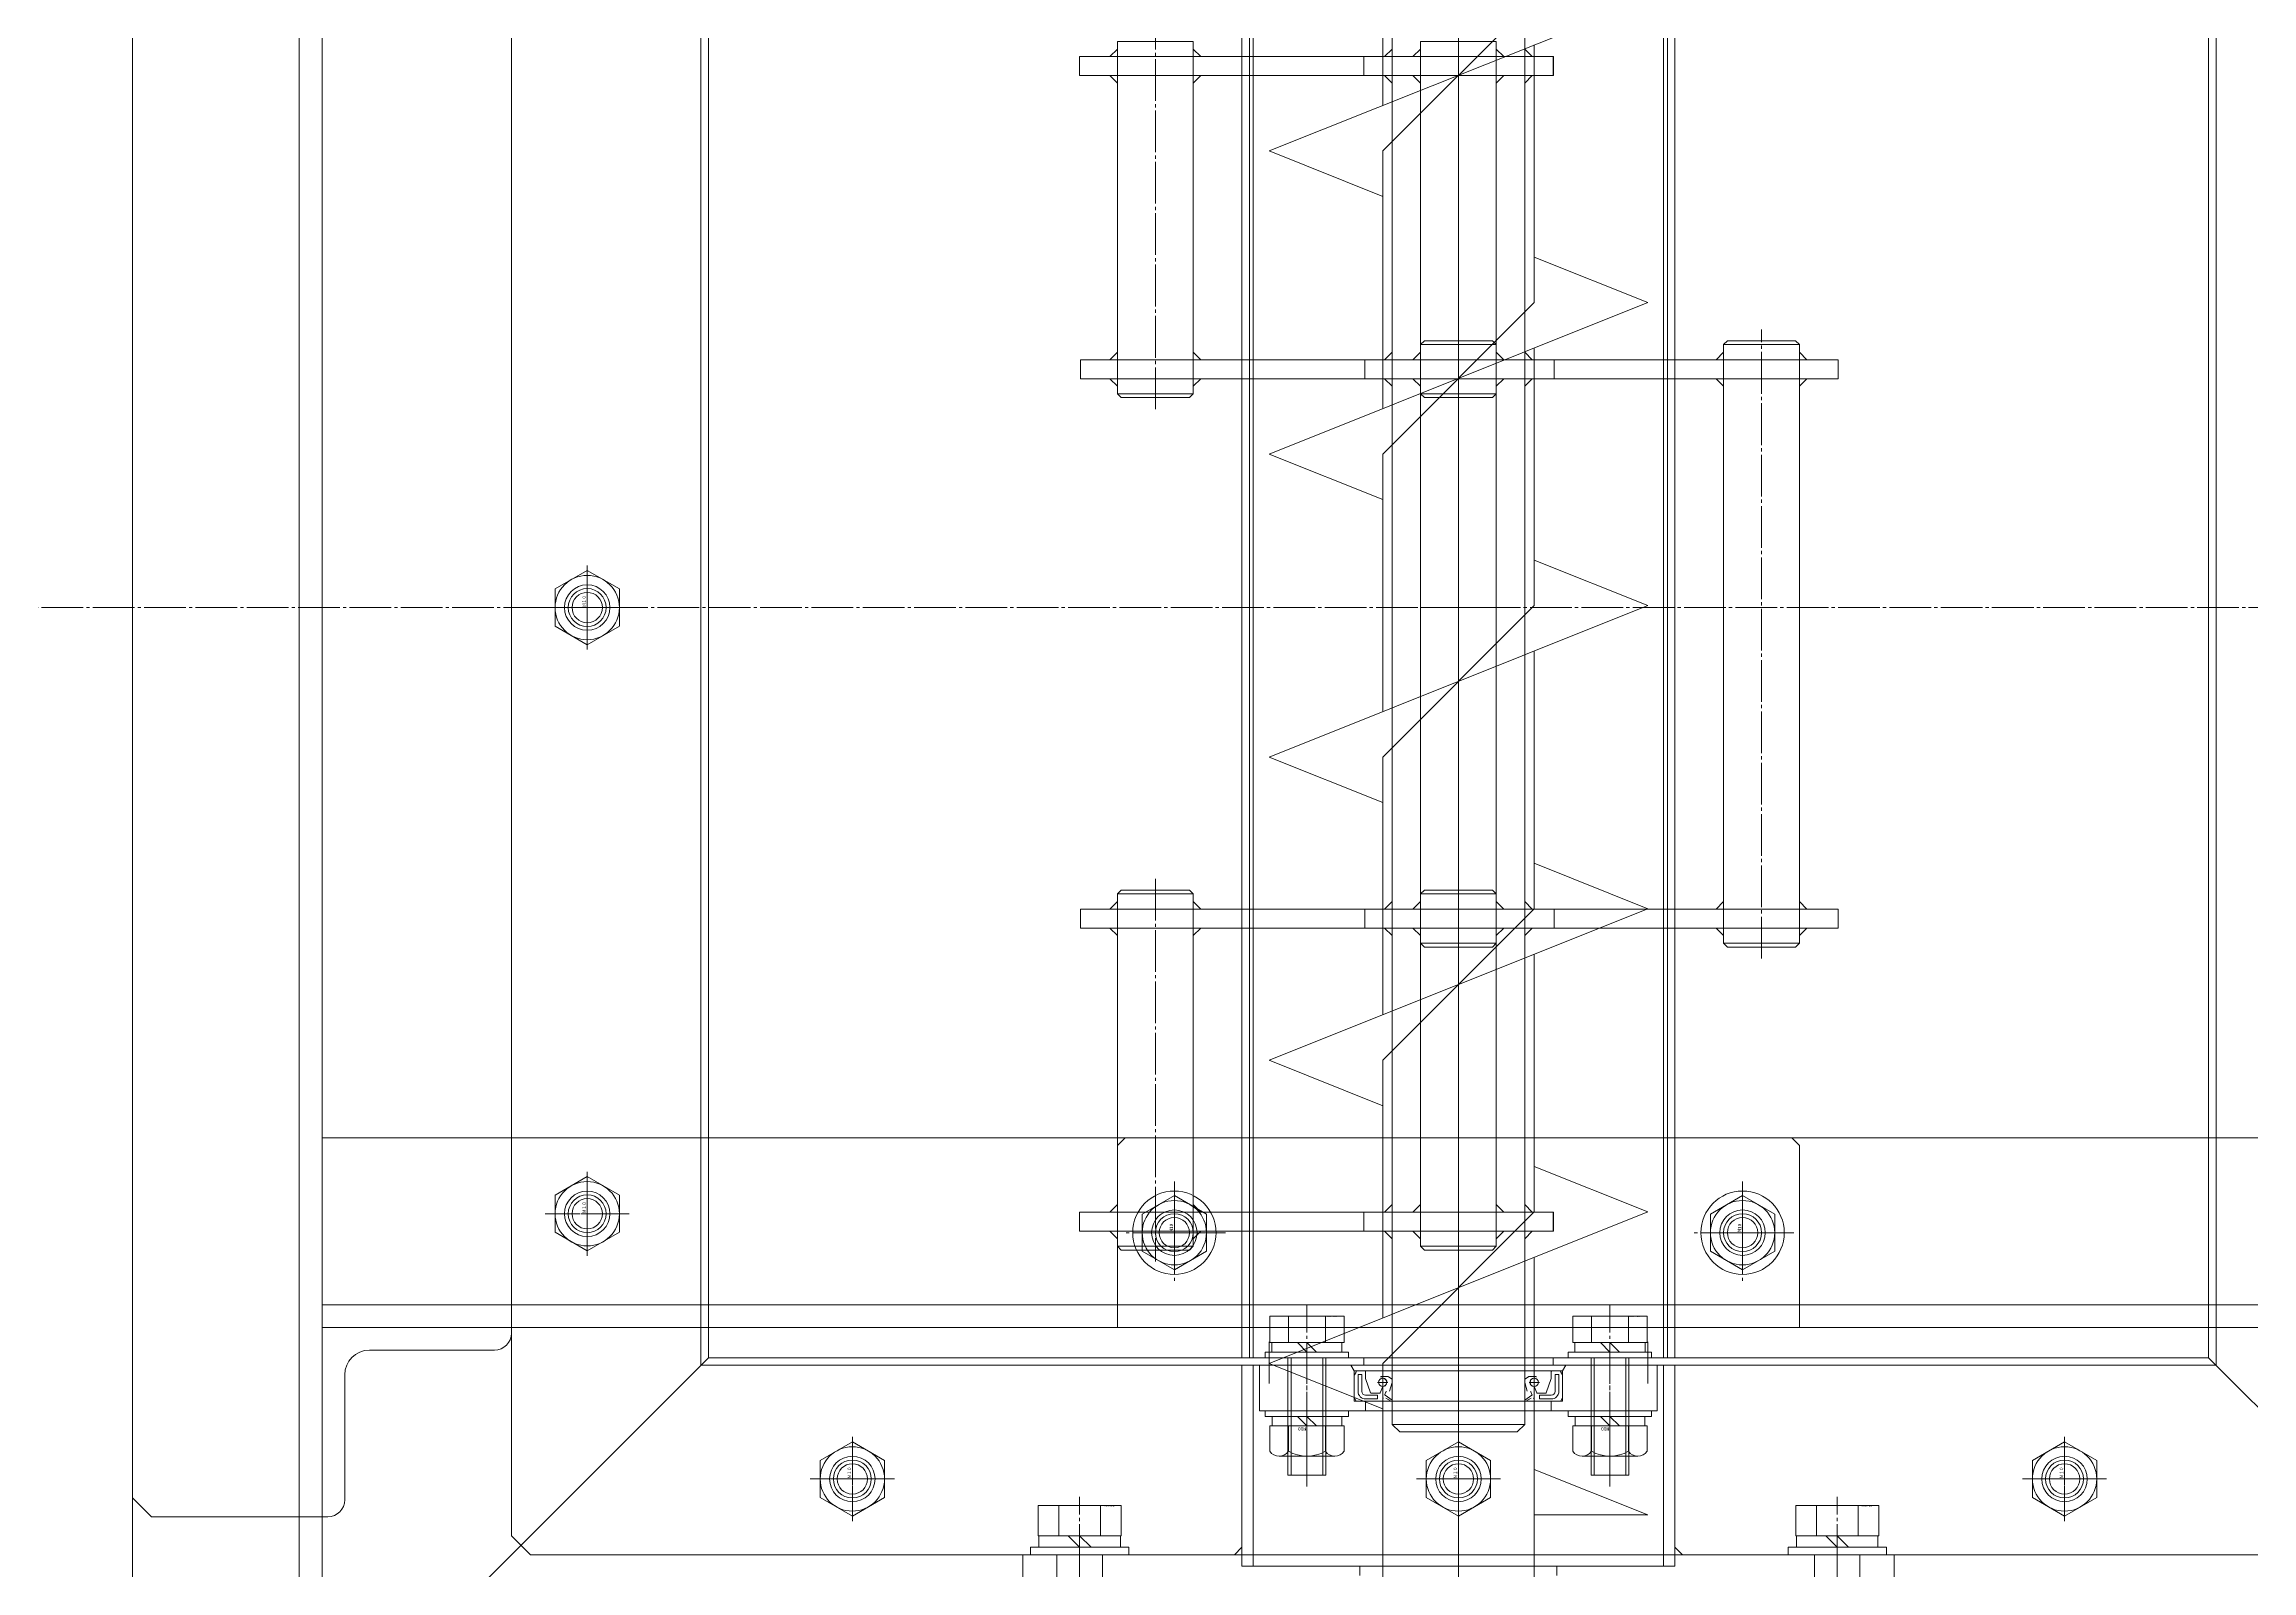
# Model space of a CAD drawing. Units: millimetres at full size. Extents: x -21196 to 21204, y -11807 to 11807.
# Drawn here: x -15973 to -15390, y -4516 to -4113 of the extents above; entities that cross this region are included whole.
import ezdxf
from ezdxf.enums import TextEntityAlignment as Align

# ---------------------------------------------------------------- set-up
doc = ezdxf.new("R2010")
doc.units = ezdxf.units.MM
doc.header["$LTSCALE"] = 0.5
doc.linetypes.add('USER4', pattern=[27.1, 22, -1.7, 1.7, -1.7])
doc.layers.add('1-0_設備-5(241129配置図菊池追記(立面図).jww)(機器配置図 260128.dwg)', color=7, linetype='Continuous', lineweight=9)
doc.styles.add('ＭＳ ゴシック', font='')
doc.styles.get('ＭＳ ゴシック').set_extended_font_data('MS Gothic')

msp = doc.modelspace()

# ---------------------------------------------------------------- linework, layer by layer
at = {"layer": '1-0_設備-5(241129配置図菊池追記(立面図).jww)(機器配置図 260128.dwg)', "linetype": 'USER4'}
for p, q in [((-15599.5215, -4532.2269), (-15599.5215, -3354.5003)), ((-15599.5215, -3365.7853), (-15599.5215, -4816.1471)), ((-15599.5215, -3703.2959), (-15599.5215, -4819.9984)), ((-15599.5215, -4484.2467), (-15599.5215, -3939.2467)), ((-15599.5215, -4484.2467), (-15599.5215, -3939.2467)), ((-15679.5215, -4209.2467), (-15679.5215, -4108.2467)), ((-15519.5215, -4354.2467), (-15519.5215, -4188.2467)), ((-15829.5215, -4250.5434), (-15829.5215, -4272.7509)), ((-15829.5215, -4271.6471), (-15829.5215, -4251.6471)), ((-15829.5215, -4271.6471), (-15829.5215, -4251.6471)), ((-15041.1702, -4261.6471), (-16157.8728, -4261.6471)), ((-15818.4178, -4261.6471), (-15840.6253, -4261.6471)), ((-15819.5215, -4261.6471), (-15839.5215, -4261.6471)), ((-15819.5215, -4261.6471), (-15839.5215, -4261.6471)), ((-15679.5215, -4333.2467), (-15679.5215, -4434.2467)), ((-15829.5215, -4410.5434), (-15829.5215, -4432.7509)), ((-15829.5215, -4431.6471), (-15829.5215, -4411.6471)), ((-15829.5215, -4431.6471), (-15829.5215, -4411.6471)), ((-15674.5215, -4413.1349), (-15674.5215, -4440.1594)), ((-15674.5215, -4415.5997), (-15674.5215, -4437.6945)), ((-15674.5215, -4436.6471), (-15674.5215, -4416.6471)), ((-15524.5215, -4413.1349), (-15524.5215, -4440.1594)), ((-15524.5215, -4415.5997), (-15524.5215, -4437.6945)), ((-15524.5215, -4436.6471), (-15524.5215, -4416.6471)), ((-15818.4178, -4421.6471), (-15840.6253, -4421.6471)), ((-15819.5215, -4421.6471), (-15839.5215, -4421.6471)), ((-15819.5215, -4421.6471), (-15839.5215, -4421.6471)), ((-15661.0093, -4426.6471), (-15688.0338, -4426.6471)), ((-15663.4741, -4426.6471), (-15685.5689, -4426.6471)), ((-15664.5215, -4426.6471), (-15684.5215, -4426.6471)), ((-15511.0093, -4426.6471), (-15538.0338, -4426.6471)), ((-15513.4741, -4426.6471), (-15535.5689, -4426.6471)), ((-15534.5215, -4426.6471), (-15514.5215, -4426.6471)), ((-15639.5215, -4493.6471), (-15639.5215, -4445.6471)), ((-15559.5216, -4493.6471), (-15559.5216, -4445.6471)), ((-15649.5215, -4466.4493), (-15649.5215, -4454.732)), ((-15639.5215, -4479.6471), (-15639.5215, -4455.6471)), ((-15559.5215, -4479.6471), (-15559.5215, -4455.6471)), ((-15549.5215, -4466.4493), (-15549.5215, -4454.732)), ((-15639.5215, -4485.6471), (-15639.5215, -4473.6471)), ((-15559.5215, -4485.6471), (-15559.5215, -4473.6471)), ((-15759.5215, -4480.5434), (-15759.5215, -4502.7509)), ((-15759.5215, -4481.6471), (-15759.5215, -4501.6471)), ((-15759.5215, -4481.6471), (-15759.5215, -4501.6471)), ((-15599.5215, -4480.5434), (-15599.5215, -4502.7509)), ((-15599.5215, -4481.6471), (-15599.5215, -4501.6471)), ((-15599.5215, -4481.6471), (-15599.5215, -4501.6471)), ((-15439.5215, -4480.5434), (-15439.5215, -4502.7509)), ((-15439.5215, -4481.6471), (-15439.5215, -4501.6471)), ((-15439.5215, -4481.6471), (-15439.5215, -4501.6471)), ((-15748.4178, -4491.6471), (-15770.6253, -4491.6471)), ((-15769.5215, -4491.6471), (-15749.5215, -4491.6471)), ((-15769.5215, -4491.6471), (-15749.5215, -4491.6471)), ((-15588.4178, -4491.6471), (-15610.6253, -4491.6471)), ((-15609.5215, -4491.6471), (-15589.5215, -4491.6471)), ((-15609.5215, -4491.6471), (-15589.5215, -4491.6471)), ((-15428.4178, -4491.6471), (-15450.6253, -4491.6471)), ((-15449.5215, -4491.6471), (-15429.5215, -4491.6471)), ((-15449.5215, -4491.6471), (-15429.5215, -4491.6471)), ((-15699.5215, -4568.8039), (-15699.5215, -4496.4066)), ((-15499.5215, -4568.8039), (-15499.5215, -4496.4066)), ((-15699.5215, -4533.644), (-15699.5215, -4504.2706)), ((-15499.5215, -4533.644), (-15499.5215, -4504.2706))]:
    msp.add_line(p, q, dxfattribs=at)
at = {"layer": '1-0_設備-5(241129配置図菊池追記(立面図).jww)(機器配置図 260128.dwg)'}
for p, q in [((-15905.5215, -4501.6471), (-15905.5215, -3501.6471)), ((-15905.5215, -4611.6471), (-15905.5215, -3801.6471)), ((-15617.0215, -4048.2467), (-15617.0215, -4116.2467)), ((-15617.0215, -4048.2467), (-15617.0215, -4116.2467)), ((-15582.0215, -4116.2467), (-15582.0215, -4048.2467)), ((-15582.0215, -4116.2467), (-15582.0215, -4048.2467)), ((-15619.5215, -4061.1463), (-15619.5215, -4129.1464)), ((-15656.6715, -4459.6471), (-15656.6715, -4063.6471)), ((-15654.6715, -4459.6471), (-15654.6715, -4063.6471)), ((-15653.6715, -4459.6471), (-15653.6715, -4063.6471)), ((-15545.3715, -4459.6471), (-15545.3715, -4063.6471)), ((-15544.3715, -4459.6471), (-15544.3715, -4063.6471)), ((-15542.3715, -4459.6471), (-15542.3715, -4063.6471)), ((-15619.5215, -4141.1464), (-15579.5217, -4101.1464)), ((-15579.5217, -4181.1465), (-15579.5215, -4113.1463)), ((-15689.5215, -4121.2467), (-15689.5215, -4116.2467)), ((-15689.5215, -4116.2467), (-15689.5215, -4121.2467)), ((-15669.5215, -4121.2467), (-15669.5215, -4116.2467)), ((-15669.5215, -4116.2467), (-15669.5215, -4121.2467)), ((-15617.0215, -4121.2467), (-15617.0215, -4116.2467)), ((-15617.0215, -4116.2467), (-15617.0215, -4121.2467)), ((-15617.0215, -4121.2467), (-15617.0215, -4116.2467)), ((-15617.0215, -4116.2467), (-15617.0215, -4121.2467)), ((-15609.5215, -4121.2467), (-15609.5215, -4116.2467)), ((-15609.5215, -4116.2467), (-15609.5215, -4121.2467)), ((-15589.5215, -4121.2467), (-15589.5215, -4116.2467)), ((-15589.5215, -4116.2467), (-15589.5215, -4121.2467)), ((-15582.0215, -4121.2467), (-15582.0215, -4116.2467)), ((-15582.0215, -4116.2467), (-15582.0215, -4121.2467)), ((-15689.5215, -4196.2467), (-15689.5215, -4121.2467)), ((-15669.5215, -4196.2467), (-15669.5215, -4121.2467)), ((-15617.0215, -4121.2467), (-15617.0215, -4196.2467)), ((-15617.0215, -4121.2467), (-15617.0215, -4196.2467)), ((-15609.5215, -4196.2467), (-15609.5215, -4121.2467)), ((-15589.5215, -4196.2467), (-15589.5215, -4121.2467)), ((-15582.0215, -4196.2467), (-15582.0215, -4121.2467)), ((-15582.0215, -4196.2467), (-15582.0215, -4121.2467)), ((-15619.5215, -4141.1464), (-15619.5215, -4209.1464)), ((-15549.5215, -4181.1464), (-15579.5215, -4169.1464)), ((-15619.5215, -4221.1465), (-15579.5217, -4181.1465)), ((-15609.5215, -4192.2467), (-15589.5215, -4192.2467)), ((-15609.5215, -4350.2467), (-15609.5215, -4192.2467)), ((-15589.5215, -4350.2467), (-15589.5215, -4192.2467)), ((-15579.5217, -4261.1465), (-15579.5215, -4193.1464)), ((-15689.5215, -4201.2467), (-15689.5215, -4196.2467)), ((-15669.5215, -4201.2467), (-15669.5215, -4196.2467)), ((-15617.0215, -4201.2467), (-15617.0215, -4196.2467)), ((-15617.0215, -4201.2467), (-15617.0215, -4196.2467)), ((-15617.0215, -4201.2467), (-15617.0215, -4341.2467)), ((-15617.0215, -4201.2467), (-15617.0215, -4341.2467)), ((-15609.5215, -4201.2467), (-15609.5215, -4196.2467)), ((-15589.5215, -4201.2467), (-15589.5215, -4196.2467)), ((-15582.0215, -4201.2467), (-15582.0215, -4196.2467)), ((-15582.0215, -4201.2467), (-15582.0215, -4196.2467)), ((-15582.0215, -4341.2467), (-15582.0215, -4201.2467)), ((-15582.0215, -4341.2467), (-15582.0215, -4201.2467)), ((-15529.5215, -4201.2467), (-15529.5215, -4196.2467)), ((-15529.5215, -4341.2467), (-15529.5215, -4201.2467)), ((-15509.5215, -4201.2467), (-15509.5215, -4196.2467)), ((-15509.5215, -4341.2467), (-15509.5215, -4201.2467)), ((-15619.5215, -4221.1465), (-15619.5215, -4289.1465)), ((-15599.5215, -4252.6325), (-15599.5215, -4270.6617)), ((-15549.5215, -4261.1465), (-15579.5215, -4249.1465)), ((-15838.0085, -4266.5471), (-15838.0085, -4256.7471)), ((-15619.5215, -4301.1465), (-15579.5217, -4261.1465)), ((-15590.5069, -4261.6471), (-15608.5361, -4261.6471)), ((-15838.0085, -4266.5471), (-15829.5215, -4271.4471)), ((-15579.5217, -4341.1466), (-15579.5215, -4273.1465)), ((-15619.5215, -4301.1465), (-15619.5215, -4369.1466)), ((-15549.5215, -4341.1465), (-15579.5215, -4329.1465)), ((-15689.5215, -4341.2467), (-15689.5215, -4346.2467)), ((-15669.5215, -4341.2467), (-15669.5215, -4346.2467)), ((-15619.5215, -4381.1466), (-15579.5217, -4341.1466)), ((-15617.0215, -4346.2467), (-15617.0215, -4341.2467)), ((-15617.0215, -4346.2467), (-15617.0215, -4341.2467)), ((-15609.5215, -4341.2467), (-15609.5215, -4346.2467)), ((-15589.5215, -4341.2467), (-15589.5215, -4346.2467)), ((-15582.0215, -4346.2467), (-15582.0215, -4341.2467)), ((-15582.0215, -4346.2467), (-15582.0215, -4341.2467)), ((-15529.5215, -4346.2467), (-15529.5215, -4341.2467)), ((-15509.5215, -4346.2467), (-15509.5215, -4341.2467)), ((-15689.5215, -4346.2467), (-15689.5215, -4421.2467)), ((-15669.5215, -4346.2467), (-15669.5215, -4421.2467)), ((-15617.0215, -4346.2467), (-15617.0215, -4421.2467)), ((-15617.0215, -4346.2467), (-15617.0215, -4421.2467)), ((-15609.5215, -4346.2467), (-15609.5215, -4421.2467)), ((-15589.5215, -4346.2467), (-15589.5215, -4421.2467)), ((-15582.0215, -4421.2467), (-15582.0215, -4346.2467)), ((-15582.0215, -4421.2467), (-15582.0215, -4346.2467)), ((-15609.5215, -4350.2467), (-15589.5215, -4350.2467)), ((-15579.5217, -4421.1467), (-15579.5215, -4353.1466)), ((-15619.5215, -4381.1466), (-15619.5215, -4449.1467)), ((-15687.5215, -4401.6471), (-15689.5215, -4403.6471)), ((-15689.5215, -4451.6471), (-15689.5215, -4403.6471)), ((-15687.5215, -4401.6471), (-15511.5215, -4401.6471)), ((-15509.5215, -4403.6471), (-15511.5215, -4401.6471)), ((-15509.5215, -4403.6471), (-15509.5215, -4451.6471)), ((-15549.5215, -4421.1466), (-15579.5215, -4409.1466)), ((-15838.0085, -4426.5471), (-15838.0085, -4416.7471)), ((-15689.5215, -4421.2467), (-15689.5215, -4426.2467)), ((-15689.5215, -4421.2467), (-15689.5215, -4426.2467)), ((-15683.0085, -4431.5471), (-15683.0085, -4421.7471)), ((-15669.5215, -4421.2467), (-15669.5215, -4426.2467)), ((-15669.5215, -4421.2467), (-15669.5215, -4426.2467)), ((-15619.5215, -4461.1467), (-15579.5217, -4421.1467)), ((-15617.0215, -4426.2467), (-15617.0215, -4421.2467)), ((-15617.0215, -4421.2467), (-15617.0215, -4426.2467)), ((-15617.0215, -4426.2467), (-15617.0215, -4421.2467)), ((-15617.0215, -4421.2467), (-15617.0215, -4426.2467)), ((-15609.5215, -4421.2467), (-15609.5215, -4426.2467)), ((-15609.5215, -4421.2467), (-15609.5215, -4426.2467)), ((-15589.5215, -4421.2467), (-15589.5215, -4426.2467)), ((-15589.5215, -4421.2467), (-15589.5215, -4426.2467)), ((-15582.0215, -4426.2467), (-15582.0215, -4421.2467)), ((-15582.0215, -4421.2467), (-15582.0215, -4426.2467)), ((-15582.0215, -4426.2467), (-15582.0215, -4421.2467)), ((-15582.0215, -4421.2467), (-15582.0215, -4426.2467)), ((-15533.0085, -4431.5471), (-15533.0085, -4421.7471)), ((-15838.0085, -4426.5471), (-15829.5215, -4431.4471)), ((-15683.0085, -4431.5471), (-15674.5215, -4436.4471)), ((-15579.5215, -4433.1466), (-15579.5215, -4530.1471)), ((-15533.0085, -4431.5471), (-15524.5215, -4436.4471)), ((-15899.5215, -4445.6471), (-15299.5215, -4445.6471)), ((-15899.5215, -4445.6471), (-15299.5215, -4445.6471)), ((-15689.5215, -4445.6471), (-15509.5215, -4445.6471)), ((-15899.5215, -4451.6471), (-15899.5215, -4501.6471)), ((-15899.5215, -4451.6471), (-15849.5215, -4451.6471)), ((-15899.5215, -4451.6471), (-15899.5215, -4501.6471)), ((-15899.5215, -4451.6471), (-15849.5215, -4451.6471)), ((-15849.5215, -4453.1471), (-15849.5215, -4451.6471)), ((-15849.5215, -4453.1471), (-15849.5215, -4451.6471)), ((-15689.5215, -4451.6471), (-15509.5215, -4451.6471)), ((-15649.3365, -4448.6471), (-15629.7066, -4448.6471)), ((-15649.3365, -4455.6471), (-15649.3365, -4448.6471)), ((-15644.429, -4455.6471), (-15644.429, -4448.6471)), ((-15634.6141, -4455.6471), (-15634.6141, -4448.6471)), ((-15629.7066, -4455.6471), (-15629.7066, -4448.6471)), ((-15569.3365, -4448.6471), (-15549.7066, -4448.6471)), ((-15569.3365, -4455.6471), (-15569.3365, -4448.6471)), ((-15564.429, -4455.6471), (-15564.429, -4448.6471)), ((-15554.6141, -4455.6471), (-15554.6141, -4448.6471)), ((-15549.7066, -4455.6471), (-15549.7066, -4448.6471)), ((-15887.0215, -4457.6471), (-15854.0215, -4457.6471)), ((-15887.0215, -4457.6471), (-15854.0215, -4457.6471)), ((-15650.5215, -4458.1471), (-15628.5215, -4458.1471)), ((-15650.5215, -4458.1471), (-15650.5215, -4459.6471)), ((-15629.7066, -4455.6471), (-15649.3365, -4455.6471)), ((-15648.7715, -4455.6471), (-15648.7715, -4458.1471)), ((-15639.5215, -4458.1471), (-15642.0215, -4455.6471)), ((-15639.5215, -4455.6471), (-15637.0215, -4458.1471)), ((-15630.2715, -4458.1471), (-15630.2715, -4455.6471)), ((-15628.5215, -4459.6471), (-15628.5215, -4458.1471)), ((-15570.5215, -4458.1471), (-15548.5215, -4458.1471)), ((-15570.5215, -4458.1471), (-15570.5215, -4459.6471)), ((-15549.7066, -4455.6471), (-15569.3365, -4455.6471)), ((-15568.7715, -4455.6471), (-15568.7715, -4458.1471)), ((-15559.5215, -4458.1471), (-15562.0215, -4455.6471)), ((-15559.5216, -4455.6471), (-15557.0216, -4458.1471)), ((-15550.2715, -4458.1471), (-15550.2715, -4455.6471)), ((-15548.5215, -4459.6471), (-15548.5215, -4458.1471)), ((-16097.5215, -4759.6471), (-15797.5215, -4459.6471)), ((-15893.5215, -4497.1471), (-15893.5215, -4464.1471)), ((-15893.5215, -4497.1471), (-15893.5215, -4464.1471)), ((-15656.6715, -4511.1471), (-15656.6715, -4461.6471)), ((-15653.6715, -4514.6471), (-15653.6715, -4461.6471)), ((-15650.5215, -4459.6471), (-15628.5215, -4459.6471)), ((-15644.5215, -4490.6471), (-15644.5215, -4459.6471)), ((-15643.7095, -4490.6471), (-15643.7095, -4459.6471)), ((-15635.3335, -4490.6471), (-15635.3335, -4459.6471)), ((-15634.5215, -4490.6471), (-15634.5215, -4459.6471)), ((-15627.0215, -4463.1471), (-15627.8876, -4461.6471)), ((-15627.0215, -4463.1471), (-15627.0215, -4471.1471)), ((-15627.0215, -4463.1471), (-15572.0215, -4463.1471)), ((-15627.0215, -4464.1783), (-15627.0215, -4470.1235)), ((-15627.0215, -4464.1783), (-15627.0215, -4470.1235)), ((-15626.5215, -4463.4229), (-15627.0038, -4464.1215)), ((-15626.5215, -4463.4229), (-15627.0038, -4464.1215)), ((-15624.1215, -4463.1471), (-15626.0215, -4463.1471)), ((-15625.0215, -4464.0971), (-15625.0215, -4468.5406)), ((-15624.5215, -4461.6471), (-15624.5215, -4459.6471)), ((-15624.0215, -4465.1302), (-15624.0215, -4463.2471)), ((-15619.5215, -4461.1467), (-15619.5215, -4530.1471)), ((-15617.0215, -4463.1471), (-15617.0215, -4471.1471)), ((-15599.5215, -4473.6471), (-15599.5215, -4461.6471)), ((-15599.5215, -4471.1471), (-15599.5215, -4463.1471)), ((-15582.0215, -4463.1471), (-15582.0215, -4471.1471)), ((-15575.0215, -4465.1302), (-15575.0215, -4463.2471)), ((-15574.9215, -4463.1471), (-15573.0215, -4463.1471)), ((-15574.5215, -4461.6471), (-15574.5215, -4459.6471)), ((-15574.0215, -4464.0971), (-15574.0215, -4468.5406)), ((-15572.5215, -4463.4229), (-15572.0392, -4464.1215)), ((-15572.5215, -4463.4229), (-15572.0392, -4464.1215)), ((-15572.0215, -4463.1471), (-15571.1555, -4461.6471)), ((-15572.0215, -4464.1783), (-15572.0215, -4470.1235)), ((-15572.0215, -4464.1783), (-15572.0215, -4470.1235)), ((-15570.5215, -4459.6471), (-15548.5215, -4459.6471)), ((-15564.5216, -4490.6471), (-15564.5216, -4459.6471)), ((-15563.7096, -4490.6471), (-15563.7096, -4459.6471)), ((-15555.3336, -4490.6471), (-15555.3336, -4459.6471)), ((-15554.5216, -4490.6471), (-15554.5216, -4459.6471)), ((-15545.3715, -4514.6471), (-15545.3715, -4461.6471)), ((-15542.3715, -4511.1471), (-15542.3715, -4461.6471)), ((-15101.5215, -4759.6471), (-15401.5215, -4459.6471)), ((-15622.711, -4468.9073), (-15624.016, -4465.1631)), ((-15620.2646, -4468.9744), (-15622.6166, -4468.9744)), ((-15620.8965, -4466.1471), (-15618.1465, -4466.1471)), ((-15619.5215, -4467.2471), (-15620.1715, -4468.9108)), ((-15618.0664, -4464.6471), (-15619.9411, -4464.6471)), ((-15619.5215, -4467.5221), (-15619.5215, -4464.7721)), ((-15618.9375, -4469.3797), (-15618.6565, -4468.6883)), ((-15617.0215, -4470.8547), (-15618.9033, -4469.4984)), ((-15582.0215, -4470.8547), (-15580.1398, -4469.4984)), ((-15580.9767, -4464.6471), (-15579.1019, -4464.6471)), ((-15578.1465, -4466.1471), (-15580.8965, -4466.1471)), ((-15580.1056, -4469.3797), (-15580.3866, -4468.6883)), ((-15579.5215, -4467.5221), (-15579.5215, -4464.7721)), ((-15579.5215, -4467.2471), (-15578.8716, -4468.9108)), ((-15578.7784, -4468.9744), (-15576.4265, -4468.9744)), ((-15576.332, -4468.9073), (-15575.0271, -4465.1631)), ((-15648.7215, -4477.6471), (-15648.7215, -4475.1471)), ((-15639.5215, -4477.6471), (-15642.0215, -4475.1471)), ((-15639.5215, -4475.1471), (-15637.0215, -4477.6471)), ((-15630.3215, -4475.1471), (-15630.3215, -4477.6471)), ((-15627.011, -4470.1683), (-15626.5492, -4471.0919)), ((-15627.011, -4470.1683), (-15626.5492, -4471.0919)), ((-15626.4597, -4471.1471), (-15619.6215, -4471.1471)), ((-15624.0215, -4471.1471), (-15624.0215, -4473.6471)), ((-15618.6922, -4470.3444), (-15617.297, -4471.1471)), ((-15580.3508, -4470.3444), (-15581.7461, -4471.1471)), ((-15572.5833, -4471.1471), (-15579.4215, -4471.1471)), ((-15575.0215, -4471.1471), (-15575.0215, -4473.6471)), ((-15572.0321, -4470.1683), (-15572.4939, -4471.0919)), ((-15572.0321, -4470.1683), (-15572.4939, -4471.0919)), ((-15568.7215, -4477.6471), (-15568.7215, -4475.1471)), ((-15559.5215, -4477.6471), (-15562.0215, -4475.1471)), ((-15559.5215, -4475.1471), (-15557.0215, -4477.6471)), ((-15550.3215, -4475.1471), (-15550.3215, -4477.6471)), ((-15629.7215, -4477.6471), (-15649.3215, -4477.6471)), ((-15649.3215, -4484.3341), (-15649.3215, -4477.6471)), ((-15644.4215, -4484.3341), (-15644.4215, -4477.6471)), ((-15634.6215, -4477.6471), (-15634.6215, -4484.3341)), ((-15629.7215, -4477.6471), (-15629.7215, -4484.3341)), ((-15617.0215, -4477.2467), (-15582.0215, -4477.2467)), ((-15617.0215, -4477.2467), (-15582.0215, -4477.2467)), ((-15549.7215, -4477.6471), (-15569.3215, -4477.6471)), ((-15569.3215, -4484.3341), (-15569.3215, -4477.6471)), ((-15564.4215, -4484.3341), (-15564.4215, -4477.6471)), ((-15554.6215, -4477.6471), (-15554.6215, -4484.3341)), ((-15549.7215, -4477.6471), (-15549.7215, -4484.3341)), ((-15768.0085, -4496.5471), (-15768.0085, -4486.7471)), ((-15632.1715, -4485.6471), (-15646.8715, -4485.6471)), ((-15608.0085, -4496.5471), (-15608.0085, -4486.7471)), ((-15552.1715, -4485.6471), (-15566.8715, -4485.6471)), ((-15448.0085, -4496.5471), (-15448.0085, -4486.7471)), ((-15644.5215, -4490.6471), (-15634.5215, -4490.6471)), ((-15564.5216, -4490.6471), (-15554.5216, -4490.6471)), ((-15768.0085, -4496.5471), (-15759.5215, -4501.4471)), ((-15710.4912, -4498.6471), (-15688.5519, -4498.6471)), ((-15710.4912, -4506.6471), (-15710.4912, -4498.6471)), ((-15705.0063, -4506.6471), (-15705.0063, -4498.6471)), ((-15694.0367, -4506.6471), (-15694.0367, -4498.6471)), ((-15688.5519, -4506.6471), (-15688.5519, -4498.6471)), ((-15608.0085, -4496.5471), (-15599.5215, -4501.4471)), ((-15510.4912, -4498.6471), (-15488.5519, -4498.6471)), ((-15510.4912, -4506.6471), (-15510.4912, -4498.6471)), ((-15505.0063, -4506.6471), (-15505.0063, -4498.6471)), ((-15494.0367, -4506.6471), (-15494.0367, -4498.6471)), ((-15488.5519, -4506.6471), (-15488.5519, -4498.6471)), ((-15448.0085, -4496.5471), (-15439.5215, -4501.4471)), ((-15898.0215, -4501.6471), (-15899.5215, -4501.6471)), ((-15898.0215, -4501.6471), (-15899.5215, -4501.6471)), ((-15712.5215, -4509.6471), (-15686.5215, -4509.6471)), ((-15712.5215, -4509.6471), (-15712.5215, -4511.6471)), ((-15710.4912, -4506.6471), (-15688.5519, -4506.6471)), ((-15710.2715, -4506.6471), (-15710.2715, -4509.6471)), ((-15699.5215, -4509.6471), (-15702.5215, -4506.6471)), ((-15699.5215, -4506.6471), (-15696.5215, -4509.6471)), ((-15688.7715, -4509.6471), (-15688.7715, -4506.6471)), ((-15686.5215, -4511.6471), (-15686.5215, -4509.6471)), ((-15512.5215, -4509.6471), (-15486.5215, -4509.6471)), ((-15512.5215, -4509.6471), (-15512.5215, -4511.6471)), ((-15510.4912, -4506.6471), (-15488.5519, -4506.6471)), ((-15510.2715, -4506.6471), (-15510.2715, -4509.6471)), ((-15499.5215, -4509.6471), (-15502.5215, -4506.6471)), ((-15499.5215, -4506.6471), (-15496.5215, -4509.6471)), ((-15488.7715, -4509.6471), (-15488.7715, -4506.6471)), ((-15486.5215, -4511.6471), (-15486.5215, -4509.6471)), ((-15712.5215, -4511.6471), (-15686.5215, -4511.6471)), ((-15705.5215, -4566.6471), (-15705.5215, -4511.6471)), ((-15693.5215, -4566.6471), (-15693.5215, -4511.6471)), ((-15656.6715, -4511.6471), (-15656.6715, -4514.6471)), ((-15656.6715, -4514.6471), (-15542.3715, -4514.6471)), ((-15625.5215, -4517.1471), (-15625.5215, -4514.6471)), ((-15573.5215, -4517.1471), (-15573.5215, -4514.6471)), ((-15542.3715, -4511.6471), (-15542.3715, -4514.6471)), ((-15512.5215, -4511.6471), (-15486.5215, -4511.6471)), ((-15505.5215, -4566.6471), (-15505.5215, -4511.6471)), ((-15493.5215, -4566.6471), (-15493.5215, -4511.6471))]:
    msp.add_line(p, q, dxfattribs=at)
for points in [[(-15899.5215, -4501.6471), (-15899.5215, -3501.6471), (-15944.5215, -3501.6471), (-15949.5215, -3506.6471), (-15949.5215, -4496.6471), (-15944.5215, -4501.6471)], [(-15899.5215, -4611.6471), (-15899.5215, -3801.6471), (-15944.5215, -3801.6471), (-15949.5215, -3806.6471), (-15949.5215, -4606.6471), (-15944.5215, -4611.6471)], [(-15349.5215, -4506.6471), (-15349.5215, -4016.6471), (-15354.5215, -4011.6471), (-15844.5215, -4011.6471), (-15849.5215, -4016.6471), (-15849.5215, -4506.6471), (-15844.5215, -4511.6471), (-15354.5215, -4511.6471)], [(-15349.5215, -4506.6471), (-15349.5215, -4016.6471), (-15354.5215, -4011.6471), (-15844.5215, -4011.6471), (-15849.5215, -4016.6471), (-15849.5215, -4506.6471), (-15844.5215, -4511.6471), (-15354.5215, -4511.6471)], [(-15799.5215, -4461.6471), (-15799.5215, -4061.6471), (-15399.5215, -4061.6471), (-15399.5215, -4461.6471)], [(-15399.5215, -4461.6471), (-15399.5215, -4061.6471), (-15799.5215, -4061.6471), (-15799.5215, -4461.6471)], [(-15399.5215, -4461.6471), (-15399.5215, -4061.6471), (-15799.5215, -4061.6471), (-15799.5215, -4461.6471)], [(-15401.5215, -4459.6471), (-15401.5215, -4063.6471), (-15797.5215, -4063.6471), (-15797.5215, -4459.6471)], [(-15401.5215, -4459.6471), (-15401.5215, -4063.6471), (-15797.5215, -4063.6471), (-15797.5215, -4459.6471)], [(-15689.5215, -4116.2467), (-15689.5215, -4114.2467), (-15691.5215, -4116.2467)], [(-15669.5215, -4116.2467), (-15669.5215, -4114.2467), (-15667.5215, -4116.2467)], [(-15617.0215, -4116.2467), (-15617.0215, -4114.2467), (-15619.0215, -4116.2467)], [(-15617.0215, -4116.2467), (-15617.0215, -4114.2467), (-15619.0215, -4116.2467)], [(-15609.5215, -4116.2467), (-15609.5215, -4114.2467), (-15611.5215, -4116.2467)], [(-15589.5215, -4116.2467), (-15589.5215, -4114.2467), (-15587.5215, -4116.2467)], [(-15582.0215, -4116.2467), (-15582.0215, -4114.2467), (-15580.0215, -4116.2467)], [(-15582.0215, -4116.2467), (-15582.0215, -4114.2467), (-15580.0215, -4116.2467)], [(-15699.5215, -4121.2467), (-15574.4157, -4121.2467), (-15574.4157, -4116.2467), (-15699.5215, -4116.2467)], [(-15624.5215, -4121.2467), (-15574.5215, -4121.2467), (-15574.5215, -4116.2467), (-15624.5215, -4116.2467)], [(-15689.5215, -4121.2467), (-15689.5215, -4123.2467), (-15691.5215, -4121.2467)], [(-15669.5215, -4121.2467), (-15669.5215, -4123.2467), (-15667.5215, -4121.2467)], [(-15617.0215, -4121.2467), (-15617.0215, -4123.2467), (-15619.0215, -4121.2467)], [(-15617.0215, -4121.2467), (-15617.0215, -4123.2467), (-15619.0215, -4121.2467)], [(-15609.5215, -4121.2467), (-15609.5215, -4123.2467), (-15611.5215, -4121.2467)], [(-15589.5215, -4121.2467), (-15589.5215, -4123.2467), (-15587.5215, -4121.2467)], [(-15582.0215, -4121.2467), (-15582.0215, -4123.2467), (-15580.0215, -4121.2467)], [(-15582.0215, -4121.2467), (-15582.0215, -4123.2467), (-15580.0215, -4121.2467)], [(-15689.5215, -4196.2467), (-15689.5215, -4194.2467), (-15691.5215, -4196.2467)], [(-15669.5215, -4196.2467), (-15669.5215, -4194.2467), (-15667.5215, -4196.2467)], [(-15617.0215, -4196.2467), (-15617.0215, -4194.2467), (-15619.0215, -4196.2467)], [(-15617.0215, -4196.2467), (-15617.0215, -4194.2467), (-15619.0215, -4196.2467)], [(-15609.5215, -4196.2467), (-15609.5215, -4194.2467), (-15611.5215, -4196.2467)], [(-15589.5215, -4196.2467), (-15589.5215, -4194.2467), (-15587.5215, -4196.2467)], [(-15582.0215, -4196.2467), (-15582.0215, -4194.2467), (-15580.0215, -4196.2467)], [(-15582.0215, -4196.2467), (-15582.0215, -4194.2467), (-15580.0215, -4196.2467)], [(-15529.5215, -4196.2467), (-15529.5215, -4194.2467), (-15531.5215, -4196.2467)], [(-15509.5215, -4196.2467), (-15509.5215, -4194.2467), (-15507.5215, -4196.2467)], [(-15499.2674, -4196.2467), (-15699.2674, -4196.2467), (-15699.2674, -4201.2467), (-15499.2674, -4201.2467)], [(-15689.5215, -4201.2467), (-15689.5215, -4203.2467), (-15691.5215, -4201.2467)], [(-15669.5215, -4201.2467), (-15669.5215, -4203.2467), (-15667.5215, -4201.2467)], [(-15624.2674, -4201.2467), (-15574.2674, -4201.2467), (-15574.2674, -4196.2467), (-15624.2674, -4196.2467)], [(-15617.0215, -4201.2467), (-15617.0215, -4203.2467), (-15619.0215, -4201.2467)], [(-15617.0215, -4201.2467), (-15617.0215, -4203.2467), (-15619.0215, -4201.2467)], [(-15609.5215, -4201.2467), (-15609.5215, -4203.2467), (-15611.5215, -4201.2467)], [(-15589.5215, -4201.2467), (-15589.5215, -4203.2467), (-15587.5215, -4201.2467)], [(-15582.0215, -4201.2467), (-15582.0215, -4203.2467), (-15580.0215, -4201.2467)], [(-15582.0215, -4201.2467), (-15582.0215, -4203.2467), (-15580.0215, -4201.2467)], [(-15529.5215, -4201.2467), (-15529.5215, -4203.2467), (-15531.5215, -4201.2467)], [(-15509.5215, -4201.2467), (-15509.5215, -4203.2467), (-15507.5215, -4201.2467)], [(-15499.2674, -4341.2467), (-15699.2674, -4341.2467), (-15699.2674, -4346.2467), (-15499.2674, -4346.2467)], [(-15689.5215, -4341.2467), (-15689.5215, -4339.2467), (-15691.5215, -4341.2467)], [(-15669.5215, -4341.2467), (-15669.5215, -4339.2467), (-15667.5215, -4341.2467)], [(-15624.2674, -4346.2467), (-15574.2674, -4346.2467), (-15574.2674, -4341.2467), (-15624.2674, -4341.2467)], [(-15617.0215, -4341.2467), (-15617.0215, -4339.2467), (-15619.0215, -4341.2467)], [(-15617.0215, -4341.2467), (-15617.0215, -4339.2467), (-15619.0215, -4341.2467)], [(-15609.5215, -4341.2467), (-15609.5215, -4339.2467), (-15611.5215, -4341.2467)], [(-15589.5215, -4341.2467), (-15589.5215, -4339.2467), (-15587.5215, -4341.2467)], [(-15582.0215, -4341.2467), (-15582.0215, -4339.2467), (-15580.0215, -4341.2467)], [(-15582.0215, -4341.2467), (-15582.0215, -4339.2467), (-15580.0215, -4341.2467)], [(-15529.5215, -4341.2467), (-15529.5215, -4339.2467), (-15531.5215, -4341.2467)], [(-15509.5215, -4341.2467), (-15509.5215, -4339.2467), (-15507.5215, -4341.2467)], [(-15689.5215, -4346.2467), (-15689.5215, -4348.2467), (-15691.5215, -4346.2467)], [(-15669.5215, -4346.2467), (-15669.5215, -4348.2467), (-15667.5215, -4346.2467)], [(-15617.0215, -4346.2467), (-15617.0215, -4348.2467), (-15619.0215, -4346.2467)], [(-15617.0215, -4346.2467), (-15617.0215, -4348.2467), (-15619.0215, -4346.2467)], [(-15609.5215, -4346.2467), (-15609.5215, -4348.2467), (-15611.5215, -4346.2467)], [(-15589.5215, -4346.2467), (-15589.5215, -4348.2467), (-15587.5215, -4346.2467)], [(-15582.0215, -4346.2467), (-15582.0215, -4348.2467), (-15580.0215, -4346.2467)], [(-15582.0215, -4346.2467), (-15582.0215, -4348.2467), (-15580.0215, -4346.2467)], [(-15529.5215, -4346.2467), (-15529.5215, -4348.2467), (-15531.5215, -4346.2467)], [(-15509.5215, -4346.2467), (-15509.5215, -4348.2467), (-15507.5215, -4346.2467)], [(-15899.5215, -4401.6471), (-15899.5215, -4451.6471), (-15299.5215, -4451.6471), (-15299.5215, -4401.6471)], [(-15899.5215, -4401.6471), (-15899.5215, -4451.6471), (-15299.5215, -4451.6471), (-15299.5215, -4401.6471)], [(-15699.5215, -4426.2467), (-15574.4157, -4426.2467), (-15574.4157, -4421.2467), (-15699.5215, -4421.2467)], [(-15689.5215, -4421.2467), (-15689.5215, -4419.2467), (-15691.5215, -4421.2467)], [(-15669.5215, -4421.2467), (-15669.5215, -4419.2467), (-15667.5215, -4421.2467)], [(-15624.5215, -4426.2467), (-15574.5215, -4426.2467), (-15574.5215, -4421.2467), (-15624.5215, -4421.2467)], [(-15617.0215, -4421.2467), (-15617.0215, -4419.2467), (-15619.0215, -4421.2467)], [(-15617.0215, -4421.2467), (-15617.0215, -4419.2467), (-15619.0215, -4421.2467)], [(-15609.5215, -4421.2467), (-15609.5215, -4419.2467), (-15611.5215, -4421.2467)], [(-15589.5215, -4421.2467), (-15589.5215, -4419.2467), (-15587.5215, -4421.2467)], [(-15582.0215, -4421.2467), (-15582.0215, -4419.2467), (-15580.0215, -4421.2467)], [(-15582.0215, -4421.2467), (-15582.0215, -4419.2467), (-15580.0215, -4421.2467)], [(-15689.5215, -4426.2467), (-15689.5215, -4428.2467), (-15691.5215, -4426.2467)], [(-15669.5215, -4426.2467), (-15669.5215, -4428.2467), (-15667.5215, -4426.2467)], [(-15617.0215, -4426.2467), (-15617.0215, -4428.2467), (-15619.0215, -4426.2467)], [(-15617.0215, -4426.2467), (-15617.0215, -4428.2467), (-15619.0215, -4426.2467)], [(-15609.5215, -4426.2467), (-15609.5215, -4428.2467), (-15611.5215, -4426.2467)], [(-15589.5215, -4426.2467), (-15589.5215, -4428.2467), (-15587.5215, -4426.2467)], [(-15582.0215, -4426.2467), (-15582.0215, -4428.2467), (-15580.0215, -4426.2467)], [(-15582.0215, -4426.2467), (-15582.0215, -4428.2467), (-15580.0215, -4426.2467)], [(-15652.0215, -4461.6471), (-15652.0215, -4473.6471), (-15547.0215, -4473.6471), (-15547.0215, -4461.6471)], [(-15628.5215, -4475.1471), (-15650.5215, -4475.1471), (-15650.5215, -4473.6471), (-15628.5215, -4473.6471)], [(-15548.5215, -4475.1471), (-15570.5215, -4475.1471), (-15570.5215, -4473.6471), (-15548.5215, -4473.6471)], [(-15656.6715, -4511.6471), (-15656.6715, -4509.6471), (-15658.6715, -4511.6471)], [(-15542.3715, -4511.6471), (-15542.3715, -4509.6471), (-15540.3715, -4511.6471)], [(-15714.5215, -4526.6471), (-15714.5215, -4511.6471), (-15484.5215, -4511.6471), (-15484.5215, -4526.6471)]]:
    msp.add_lwpolyline(points, close=True, dxfattribs=at)
for points in [[(-15619.5215, -4153.1464), (-15649.5215, -4141.1464), (-15549.5215, -4101.1463)], [(-15689.5215, -4116.2467), (-15689.5215, -4112.2467), (-15669.5215, -4112.2467), (-15669.5215, -4116.2467)], [(-15609.5215, -4116.2467), (-15609.5215, -4112.2467), (-15589.5215, -4112.2467), (-15589.5215, -4116.2467)], [(-15582.0215, -4121.2467), (-15582.0215, -4116.2467), (-15582.0215, -4121.2467)], [(-15619.5215, -4233.1465), (-15649.5215, -4221.1465), (-15549.5215, -4181.1464)], [(-15609.5215, -4192.2467), (-15608.5215, -4191.2467), (-15590.5215, -4191.2467), (-15589.5215, -4192.2467)], [(-15529.5215, -4192.2467), (-15528.5215, -4191.2467), (-15510.5215, -4191.2467), (-15509.5215, -4192.2467)], [(-15529.5215, -4196.2467), (-15529.5215, -4192.2467), (-15509.5215, -4192.2467), (-15509.5215, -4196.2467)], [(-15689.5215, -4201.2467), (-15689.5215, -4205.2467), (-15669.5215, -4205.2467), (-15669.5215, -4201.2467)], [(-15609.5215, -4201.2467), (-15609.5215, -4205.2467), (-15589.5215, -4205.2467), (-15589.5215, -4201.2467)], [(-15689.5215, -4205.2467), (-15688.5215, -4206.2467), (-15670.5215, -4206.2467), (-15669.5215, -4205.2467)], [(-15609.5215, -4205.2467), (-15608.5215, -4206.2467), (-15590.5215, -4206.2467), (-15589.5215, -4205.2467)], [(-15821.0345, -4256.7471), (-15829.5215, -4251.8471), (-15838.0085, -4256.7471)], [(-15829.5215, -4271.4471), (-15821.0345, -4266.5471), (-15821.0345, -4256.7471)], [(-15619.5215, -4313.1465), (-15649.5215, -4301.1465), (-15549.5215, -4261.1465)], [(-15689.5215, -4337.2467), (-15688.5215, -4336.2467), (-15670.5215, -4336.2467), (-15669.5215, -4337.2467)], [(-15689.5215, -4341.2467), (-15689.5215, -4337.2467), (-15669.5215, -4337.2467), (-15669.5215, -4341.2467)], [(-15619.5215, -4393.1466), (-15649.5215, -4381.1466), (-15549.5215, -4341.1465)], [(-15609.5215, -4337.2467), (-15608.5215, -4336.2467), (-15590.5215, -4336.2467), (-15589.5215, -4337.2467)], [(-15609.5215, -4341.2467), (-15609.5215, -4337.2467), (-15589.5215, -4337.2467), (-15589.5215, -4341.2467)], [(-15529.5215, -4346.2467), (-15529.5215, -4350.2467), (-15509.5215, -4350.2467), (-15509.5215, -4346.2467)], [(-15609.5215, -4350.2467), (-15608.5215, -4351.2467), (-15590.5215, -4351.2467), (-15589.5215, -4350.2467)], [(-15529.5215, -4350.2467), (-15528.5215, -4351.2467), (-15510.5215, -4351.2467), (-15509.5215, -4350.2467)], [(-15821.0345, -4416.7471), (-15829.5215, -4411.8471), (-15838.0085, -4416.7471)], [(-15829.5215, -4431.4471), (-15821.0345, -4426.5471), (-15821.0345, -4416.7471)], [(-15666.0345, -4421.7471), (-15674.5215, -4416.8471), (-15683.0085, -4421.7471)], [(-15516.0345, -4421.7471), (-15524.5215, -4416.8471), (-15533.0085, -4421.7471)], [(-15674.5215, -4436.4471), (-15666.0345, -4431.5471), (-15666.0345, -4421.7471)], [(-15619.5215, -4473.1467), (-15649.5215, -4461.1467), (-15549.5215, -4421.1466)], [(-15524.5215, -4436.4471), (-15516.0345, -4431.5471), (-15516.0345, -4421.7471)], [(-15689.5215, -4426.2467), (-15689.5215, -4430.2467), (-15669.5215, -4430.2467), (-15669.5215, -4426.2467)], [(-15689.5215, -4426.2467), (-15689.5215, -4430.2467), (-15669.5215, -4430.2467), (-15669.5215, -4426.2467)], [(-15617.0215, -4426.2467), (-15617.0215, -4477.2467), (-15615.0215, -4479.2467), (-15584.0215, -4479.2467), (-15582.0215, -4477.2467), (-15582.0215, -4426.2467)], [(-15617.0215, -4426.2467), (-15617.0215, -4477.2467), (-15615.0215, -4479.2467), (-15584.0215, -4479.2467), (-15582.0215, -4477.2467), (-15582.0215, -4426.2467)], [(-15609.5215, -4426.2467), (-15609.5215, -4430.2467), (-15589.5215, -4430.2467), (-15589.5215, -4426.2467)], [(-15609.5215, -4426.2467), (-15609.5215, -4430.2467), (-15589.5215, -4430.2467), (-15589.5215, -4426.2467)], [(-15689.5215, -4430.2467), (-15688.5215, -4431.2467), (-15670.5215, -4431.2467), (-15669.5215, -4430.2467)], [(-15609.5215, -4430.2467), (-15608.5215, -4431.2467), (-15590.5215, -4431.2467), (-15589.5215, -4430.2467)], [(-15572.0215, -4463.1471), (-15572.0215, -4471.1471), (-15627.0215, -4471.1471)], [(-15617.0215, -4463.1471), (-15624.1215, -4463.1471), (-15626.0215, -4463.1471)], [(-15626.0215, -4468.5406), (-15626.0215, -4464.0971), (-15625.0215, -4464.0971)], [(-15582.0215, -4463.1471), (-15574.9215, -4463.1471), (-15573.0215, -4463.1471)], [(-15573.0215, -4468.5406), (-15573.0215, -4464.0971), (-15574.0215, -4464.0971)], [(-15624.0215, -4469.5406), (-15620.9067, -4469.5406), (-15620.9067, -4470.5406), (-15624.0215, -4470.5406)], [(-15617.6836, -4468.4744), (-15617.0215, -4466.1471), (-15617.0215, -4465.3096), (-15618.0117, -4464.6634)], [(-15581.3595, -4468.4744), (-15582.0215, -4466.1471), (-15582.0215, -4465.3096), (-15581.0313, -4464.6634)], [(-15575.0215, -4469.5406), (-15578.1363, -4469.5406), (-15578.1363, -4470.5406), (-15575.0215, -4470.5406)], [(-15626.4597, -4471.1471), (-15619.6215, -4471.1471), (-15617.0215, -4471.1471)], [(-15572.5833, -4471.1471), (-15579.4215, -4471.1471), (-15582.0215, -4471.1471)], [(-15751.0345, -4486.7471), (-15759.5215, -4481.8471), (-15768.0085, -4486.7471)], [(-15759.5215, -4501.4471), (-15751.0345, -4496.5471), (-15751.0345, -4486.7471)], [(-15591.0345, -4486.7471), (-15599.5215, -4481.8471), (-15608.0085, -4486.7471)], [(-15599.5215, -4501.4471), (-15591.0345, -4496.5471), (-15591.0345, -4486.7471)], [(-15431.0345, -4486.7471), (-15439.5215, -4481.8471), (-15448.0085, -4486.7471)], [(-15439.5215, -4501.4471), (-15431.0345, -4496.5471), (-15431.0345, -4486.7471)], [(-15579.5215, -4501.1467), (-15549.5215, -4501.1467), (-15579.5215, -4489.1467)]]:
    msp.add_lwpolyline(points, dxfattribs=at)
for centre, radius in [((-15829.5215, -4261.6471), 8.487), ((-15829.5215, -4261.6471), 6), ((-15829.5215, -4261.6471), 6), ((-15829.5215, -4261.6471), 5), ((-15829.5215, -4261.6471), 4), ((-15829.5215, -4421.6471), 8.487), ((-15829.5215, -4421.6471), 6), ((-15829.5215, -4421.6471), 6), ((-15829.5215, -4421.6471), 5), ((-15829.5215, -4421.6471), 4), ((-15674.5215, -4426.6471), 11), ((-15524.5215, -4426.6471), 11), ((-15674.5215, -4426.6471), 8.487), ((-15674.5215, -4426.6471), 6), ((-15674.5215, -4426.6471), 6), ((-15674.5215, -4426.6471), 5), ((-15674.5215, -4426.6471), 4), ((-15524.5215, -4426.6471), 8.487), ((-15524.5215, -4426.6471), 6), ((-15524.5215, -4426.6471), 6), ((-15524.5215, -4426.6471), 5), ((-15524.5215, -4426.6471), 4), ((-15619.5215, -4466.1471), 1.1), ((-15579.5215, -4466.1471), 1.1), ((-15759.5215, -4491.6471), 8.487), ((-15759.5215, -4491.6471), 6), ((-15759.5215, -4491.6471), 6), ((-15759.5215, -4491.6471), 5), ((-15599.5215, -4491.6471), 8.487), ((-15599.5215, -4491.6471), 6), ((-15599.5215, -4491.6471), 6), ((-15599.5215, -4491.6471), 5), ((-15439.5215, -4491.6471), 8.487), ((-15439.5215, -4491.6471), 6), ((-15439.5215, -4491.6471), 6), ((-15439.5215, -4491.6471), 5), ((-15759.5215, -4491.6471), 4), ((-15599.5215, -4491.6471), 4), ((-15439.5215, -4491.6471), 4)]:
    msp.add_circle(centre, radius, dxfattribs=at)
for centre, radius, start, end in [((-15887.0215, -4464.1471), 6.5, 90, 180), ((-15887.0215, -4464.1471), 6.5, 90, 180), ((-15854.0215, -4453.1471), 4.5, 270, 0), ((-15854.0215, -4453.1471), 4.5, 270, 0), ((-15626.9215, -4464.1783), 0.1, 145.38, 180), ((-15626.9215, -4464.1783), 0.1, 145.38, 180), ((-15626.4215, -4463.3868), 0.1, 90, 180), ((-15626.4215, -4463.3868), 0.1, 90, 180), ((-15624.1215, -4463.2471), 0.1, 0, 90), ((-15574.9215, -4463.2471), 0.1, 90, 180), ((-15572.6215, -4463.3868), 0.1, 0, 90), ((-15572.6215, -4463.3868), 0.1, 0, 90), ((-15572.1215, -4464.1783), 0.1, 0, 34.62), ((-15572.1215, -4464.1783), 0.1, 0, 34.62), ((-15626.9215, -4470.1235), 0.1, 180, 206.565), ((-15626.9215, -4470.1235), 0.1, 180, 206.565), ((-15624.0215, -4468.5406), 2, 180, 270), ((-15624.0215, -4468.5406), 1, 180, 270), ((-15623.9215, -4465.1302), 0.1, 180, 199.215), ((-15622.6166, -4468.8744), 0.1, 199.215, 270), ((-15620.2646, -4468.8744), 0.1, 270, 338.66), ((-15619.9411, -4464.7471), 0.1, 90, 180), ((-15619.5215, -4466.1471), 1.1, 270, 118.188), ((-15618.8448, -4469.4173), 0.1, 157.885, 234.218), ((-15618.5176, -4468.7447), 0.15, 102.988, 157.885), ((-15618.0664, -4464.7471), 0.1, 56.87, 90), ((-15580.9767, -4464.7471), 0.1, 90, 123.13), ((-15579.5215, -4466.1471), 1.1, 61.812, 270), ((-15580.5255, -4468.7447), 0.15, 22.115, 77.012), ((-15580.1982, -4469.4173), 0.1, 305.782, 22.115), ((-15579.1019, -4464.7471), 0.1, 0, 90), ((-15578.7784, -4468.8744), 0.1, 201.34, 270), ((-15576.4265, -4468.8744), 0.1, 270, 340.785), ((-15575.1215, -4465.1302), 0.1, 340.785, 0), ((-15575.0215, -4468.5406), 1, 270, 0), ((-15575.0215, -4468.5406), 2, 270, 0), ((-15572.1215, -4470.1235), 0.1, 333.435, 0), ((-15572.1215, -4470.1235), 0.1, 333.435, 0), ((-15626.4597, -4471.0471), 0.1, 206.565, 270), ((-15626.4597, -4471.0471), 0.1, 206.565, 270), ((-15619.6215, -4471.0471), 0.1, 270, 0), ((-15619.2715, -4470.5944), 0.25, 90, 180), ((-15579.7715, -4470.5944), 0.25, 0, 90), ((-15579.4215, -4471.0471), 0.1, 180, 270), ((-15572.5833, -4471.0471), 0.1, 270, 333.435), ((-15572.5833, -4471.0471), 0.1, 270, 333.435), ((-15646.8715, -4482.7051), 2.942, 213.626, 326.374), ((-15639.5215, -4475.8471), 9.8, 240, 300), ((-15632.1715, -4482.7051), 2.942, 213.626, 326.374), ((-15566.8715, -4482.7051), 2.942, 213.626, 326.374), ((-15559.5215, -4475.8471), 9.8, 240, 300), ((-15552.1715, -4482.7051), 2.942, 213.626, 326.374), ((-15898.0215, -4497.1471), 4.5, 270, 0), ((-15898.0215, -4497.1471), 4.5, 270, 0)]:
    msp.add_arc(centre, radius, start, end, dxfattribs=at)

# ---------------------------------------------------------------- texts
at = {"layer": '1-0_設備-5(241129配置図菊池追記(立面図).jww)(機器配置図 260128.dwg)', "style": 'ＭＳ ゴシック', "width": 0.8}
for p in [(-15829.5848, -4261.5196), (-15829.5848, -4421.5196), (-15759.5848, -4491.5196), (-15599.5848, -4491.5196), (-15439.5848, -4491.5196)]:
    msp.add_text('Ｍ１０', height=0.918, rotation=90, dxfattribs=at).set_placement(p, align=Align.BOTTOM_LEFT)
at = {"layer": '1-0_設備-5(241129配置図菊池追記(立面図).jww)(機器配置図 260128.dwg)', "style": 'ＭＳ ゴシック'}
for rotation, p in [(90, (-15674.5848, -4426.44)), (90, (-15524.5848, -4426.44)), (180, (-15639.7287, -4477.7104)), (180, (-15559.7287, -4477.7104))]:
    msp.add_text('M10', height=0.918, rotation=rotation, dxfattribs=at).set_placement(p, align=Align.BOTTOM_LEFT)
for s, p in [('BT-M10x35L,SW,PW', (-15634.4356, -4448.9865)), ('BT-M10x35L,SW,PW', (-15554.4356, -4448.9865)), ('BT-M12x60L,SW,PW', (-15693.1147, -4498.9865)), ('BT-M12x60L,SW,PW', (-15493.1147, -4498.9865))]:
    msp.add_text(s, height=0.2203, dxfattribs=at).set_placement(p, align=Align.BOTTOM_LEFT)

doc.saveas('drawing.dxf')
